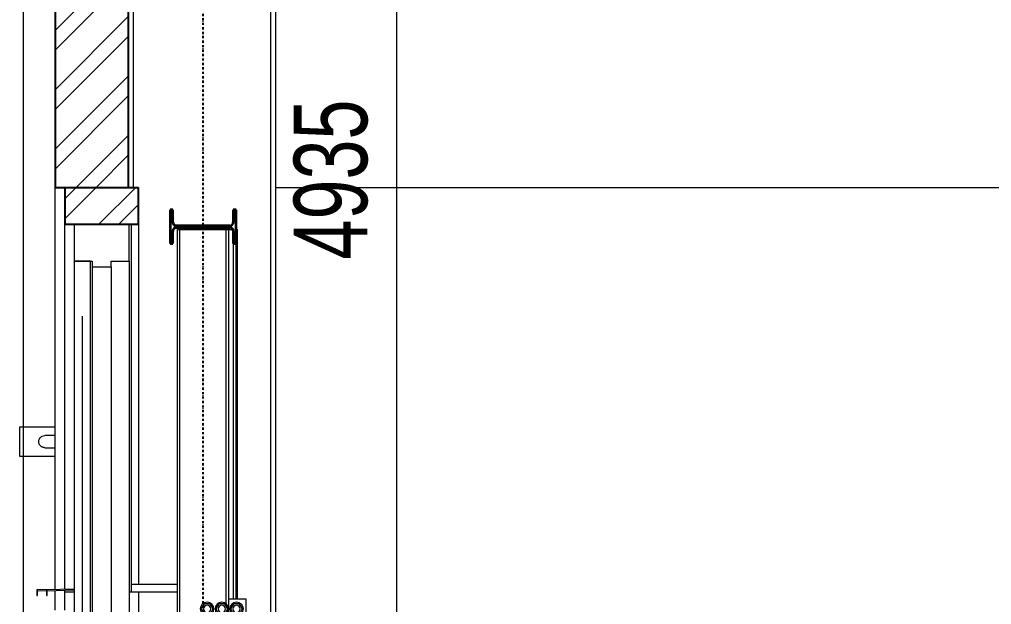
# Model space of a CAD drawing. Header units: millimetres. Extents: x 180139 to 245212, y -4005 to 9345.
# Drawn here: x 180719 to 183363, y 566 to 2157 of the extents above; entities that cross this region are included whole.
import ezdxf

# ---------------------------------------------------------------- set-up
doc = ezdxf.new("R2010")
doc.units = ezdxf.units.MM
doc.linetypes.add('1_Čerchovaná 6_0mm', pattern=[12, 6, -3, 0, -3])
for name, color, linetype, lineweight in [('A-ANNO-DIMS', 7, 'Continuous', 9), ('A-ANNO-DIMS-100', 7, 'Continuous', 9), ('A-DOOR', 7, 'Continuous', 9), ('A-DOOR-2', 7, 'Continuous', 18), ('A-DOOR-FRAM', 7, 'Continuous', 9), ('A-DOOR-FRAM-1', 7, 'Continuous', 18), ('A-DOOR-GLAZ', 7, 'Continuous', 18), ('A-GENM', 7, 'Continuous', 9), ('A-GLAZ', 7, 'Continuous', 9), ('A-WALL', 7, 'Continuous', 9), ('A-WALL-1', 7, 'Continuous', 25), ('S-BEAM', 7, 'Continuous', 9), ('S-BEAM-1', 7, 'Continuous', 35), ('S-COLS', 7, 'Continuous', 9), ('S-FSTN', 7, 'Continuous', 9)]:
    doc.layers.add(name, color=color, linetype=linetype, lineweight=lineweight)
for name, color, linetype, lineweight, true_color in [('A-DOOR-1', 1, 'Continuous', 50, 0xff0000), ('A-GENM-1', 7, 'Continuous', 9, 0x646464), ('A-WALL-PATT-2', 9, 'Continuous', 9, 0x808080), ('S-GRID-1', 9, '1_Čerchovaná 6_0mm', 25, 0x808080)]:
    doc.layers.add(name, color=color, linetype=linetype, lineweight=lineweight, true_color=true_color)
doc.styles.add('Arial', font='arial.ttf', dxfattribs={"width": 0.7, "height": 200})
doc.dimstyles.new('Vnitřní_-_průhledné_1', dxfattribs={"dimscale": 304.8, "dimtxt": 204.05188, "dimasz": 0.426509, "dimexe": 0.328084, "dimexo": 0.0625, "dimgap": 0.065617, "dimtad": 1, "dimdec": 0, "dimrnd": 5, "dimzin": 0, "dimdsep": 46, "dimtxsty": 'Arial', "dimblk1": 'OBLIQUE', "dimblk2": 'OBLIQUE', "dimsah": 1, "dimcen": 0.09, "dimdle": 0.328084, "dimazin": 0, "dimtfac": 1, "dimtdec": 4, "dimtix": 1, "dimtmove": 0, "dimatfit": 3, "dimfxl": 0.328084, "dimfxlon": 1, "dimtvp": 1, "dimtolj": 1, "dimtzin": 0, "dimarcsym": 2})
pattern_1 = [(45, (193345.21, 3664.97), (-80.8223, 80.8223), []), (45, (193399.1, 3664.97), (-80.8223, 80.8223), [])]

# ---------------------------------------------------------------- blocks, each defined once
blk = doc.blocks.new('Sloup IPE - 388008-A')
at = {"layer": 'S-COLS'}
for p, q in [((181029.2, 1700), (181029.2, 4864.5)), ((181402.2, -738), (181402.2, 4579.2)), ((181415.7, -738), (181415.7, 4160))]:
    blk.add_line(p, q, dxfattribs=at)
blk = doc.blocks.new('Sloup IPE - 400226-A')
at = {"layer": 'S-COLS'}
for p, q in [((181148.2, 1585.8), (181155.1, 1585.8)), ((181148.2, -738), (181148.2, 1585.8)), ((181155.1, 1585.8), (181162.1, 1585.8)), ((181155.1, -738), (181155.1, 1585.8)), ((181162.1, 1585.8), (181274.3, 1585.8)), ((181274.3, 1585.8), (181281.3, 1585.8)), ((181281.3, 1585.8), (181288.2, 1585.8)), ((181281.3, 566.8), (181281.3, 1585.8)), ((181288.2, -738), (181288.2, 1585.8)), ((181281.3, 466.8), (181281.3, 539.7)), ((181281.3, -738), (181281.3, 439.7)), ((181155.1, -738), (181148.2, -738)), ((181162.1, -738), (181155.1, -738)), ((181274.3, -738), (181162.1, -738)), ((181281.3, -738), (181274.3, -738)), ((181288.2, -738), (181281.3, -738))]:
    blk.add_line(p, q, dxfattribs=at)
blk = doc.blocks.new('OKNO_1k - Okno Hala 1000x1000-586513-A')
at = {"layer": 'A-GENM'}
for p, q in [((181148.2, 620), (181022.2, 620)), ((181022.2, 620), (181022.2, 600)), ((181022.2, 600), (181148.2, 600))]:
    blk.add_line(p, q, dxfattribs=at)
at = {"layer": 'A-GLAZ'}
for p, q in [((181022.2, 1600), (181022.2, 600)), ((180867.2, 607.6), (180792.2, 605.2)), ((180792.2, 605.2), (180792.2, 589.8)), ((180792.2, 589.8), (180794.2, 589.8)), ((180794.2, 603.2), (180867.2, 605.6)), ((180794.2, 589.8), (180794.2, 603.2)), ((181017.2, 600), (181022.2, 600))]:
    blk.add_line(p, q, dxfattribs=at)
blk = doc.blocks.new('OKNO_1k - Okno Hala 1000x1000-V3-A')
at = {"layer": 'A-GLAZ'}
for p, q in [((180815.7, 606.8), (180765.7, 605.2)), ((180765.7, 605.2), (180765.7, 589.8)), ((180765.7, 589.8), (180767.7, 589.8)), ((180767.7, 603.2), (180792.2, 604)), ((180767.7, 589.8), (180767.7, 603.2))]:
    blk.add_line(p, q, dxfattribs=at)
blk = doc.blocks.new('Construction_Roof-Accessories_Lindab_Round- - Lindab Round Downpipe System 150_100 High Build Polyester 001 Antique White-815879-A')
at = {"layer": 'A-GENM-1'}
for p, q in [((180728.9, 4959.4), (180728.9, -704.8)), ((180718.8, 1048.5), (180718.8, 969)), ((180727.5, 1048.5), (180718.8, 1048.5)), ((180729.8, 1048.5), (180727.5, 1048.5)), ((180815, 1048.5), (180729.7, 1048.5)), ((180729.8, 1048.5), (180729.9, 1048.5)), ((180729.8, 969), (180729.8, 1048.5)), ((180729.9, 969), (180729.9, 1048.5)), ((180816, 1025.3), (180787.6, 1025.3)), ((180787.6, 992.3), (180816, 992.3)), ((180718.8, 969), (180727.5, 969)), ((180727.5, 969), (180729.8, 969)), ((180729.7, 969), (180815, 969)), ((180729.9, 969), (180729.8, 969))]:
    blk.add_line(p, q, dxfattribs=at)
blk.add_open_spline([(180787.6, 992.3), (180786.6, 992.3), (180784.7, 992.5), (180782, 993.2), (180779.4, 994.4), (180777, 996), (180774.9, 998.1), (180773.3, 1000.5), (180772.1, 1003.1), (180771.2, 1006.1), (180771, 1009.5), (180771.5, 1013), (180772.7, 1015.9), (180773.9, 1017.9), (180775, 1019.4), (180776.2, 1020.7), (180778, 1022.3), (180781.7, 1024.5), (180785.2, 1025.2), (180787.6, 1025.3)], degree=3, knots=[0, 0, 0, 0, 0.055556, 0.111111, 0.166667, 0.222222, 0.277778, 0.333333, 0.388889, 0.444444, 0.513889, 0.583333, 0.652778, 0.6875, 0.722222, 0.756944, 0.791667, 0.861111, 1, 1, 1, 1], dxfattribs=at)
blk = doc.blocks.new('Dvojitý úhelník _ šikmo - 500804-A')
at = {"layer": 'S-FSTN'}
for p, q in [((181220.9, 567.8), (181212.7, 553.5)), ((181237.4, 567.8), (181220.9, 567.8)), ((181245.7, 553.5), (181237.4, 567.8)), ((181260.9, 567.8), (181252.7, 553.5)), ((181277.4, 567.8), (181260.9, 567.8)), ((181285.7, 553.5), (181277.4, 567.8)), ((181289.2, 581.1), (181334.2, 581.1)), ((181300.9, 567.8), (181292.7, 553.5)), ((181317.4, 567.8), (181300.9, 567.8)), ((181325.7, 553.5), (181317.4, 567.8)), ((181334.2, 581.1), (181334.2, 506.1)), ((181212.7, 553.5), (181220.9, 539.2)), ((181220.9, 539.2), (181237.4, 539.2)), ((181237.4, 539.2), (181245.7, 553.5)), ((181252.7, 553.5), (181260.9, 539.2)), ((181260.9, 539.2), (181277.4, 539.2)), ((181277.4, 539.2), (181285.7, 553.5)), ((181292.7, 553.5), (181300.9, 539.2)), ((181300.9, 539.2), (181317.4, 539.2)), ((181317.4, 539.2), (181325.7, 553.5)), ((181289.2, 506.1), (181334.2, 506.1)), ((181319.2, 500.8), (181319.2, 506.1)), ((181289.2, 500.8), (181334.2, 500.8)), ((181334.2, 500.8), (181334.2, 425.8)), ((181220.9, 467.8), (181212.7, 453.5)), ((181212.7, 453.5), (181220.9, 439.2)), ((181237.4, 467.8), (181220.9, 467.8)), ((181245.7, 453.5), (181237.4, 467.8)), ((181237.4, 439.2), (181245.7, 453.5)), ((181260.9, 467.8), (181252.7, 453.5)), ((181252.7, 453.5), (181260.9, 439.2)), ((181277.4, 467.8), (181260.9, 467.8)), ((181285.7, 453.5), (181277.4, 467.8)), ((181277.4, 439.2), (181285.7, 453.5)), ((181300.9, 467.8), (181292.7, 453.5)), ((181292.7, 453.5), (181300.9, 439.2)), ((181317.4, 467.8), (181300.9, 467.8)), ((181325.7, 453.5), (181317.4, 467.8)), ((181317.4, 439.2), (181325.7, 453.5)), ((181220.9, 439.2), (181237.4, 439.2)), ((181260.9, 439.2), (181277.4, 439.2)), ((181289.2, 425.8), (181334.2, 425.8)), ((181300.9, 439.2), (181317.4, 439.2))]:
    blk.add_line(p, q, dxfattribs=at)
for centre, radius, start, end in [((181229.2, 553.5), 18.5, 90, 270), ((181229.2, 553.5), 10, 90, 270), ((181229.2, 553.5), 18.5, 270, 90), ((181229.2, 553.5), 10, 270, 90), ((181269.2, 553.5), 18.5, 90, 270), ((181269.2, 553.5), 10, 90, 270), ((181269.2, 553.5), 18.5, 270, 90), ((181269.2, 553.5), 10, 270, 90), ((181309.2, 553.5), 18.5, 90, 270), ((181309.2, 553.5), 10, 90, 270), ((181309.2, 553.5), 18.5, 270, 90), ((181309.2, 553.5), 10, 270, 90), ((181229.2, 453.5), 18.5, 90, 270), ((181229.2, 453.5), 10, 90, 270), ((181229.2, 453.5), 18.5, 270, 90), ((181229.2, 453.5), 10, 270, 90), ((181269.2, 453.5), 18.5, 90, 270), ((181269.2, 453.5), 10, 90, 270), ((181269.2, 453.5), 18.5, 270, 90), ((181269.2, 453.5), 10, 270, 90), ((181309.2, 453.5), 18.5, 90, 270), ((181309.2, 453.5), 10, 90, 270), ((181309.2, 453.5), 18.5, 270, 90), ((181309.2, 453.5), 10, 270, 90)]:
    blk.add_arc(centre, radius, start, end, dxfattribs=at)
blk = doc.blocks.new('IPE - 501181-A')
at = {"layer": 'S-BEAM'}
h = blk.add_hatch(dxfattribs=at)
h.set_pattern_fill('FP_1', color=256, style=0, pattern_type=2)
h.set_pattern_definition([(45, (193345.2, 3664.97), (-251.447, 251.447), []), (45, (193345.2, 4045.97), (-251.447, 251.447), [])])
h.paths.add_polyline_path([(181128.4, 1548), (181136.4, 1548), (181136.4, 1581.8), (181139.1, 1588.2), (181145.4, 1590.8), (181291.4, 1590.8), (181297.8, 1588.2), (181300.4, 1581.8), (181301.2, 1548), (181308.4, 1548), (181308.4, 1639), (181300.4, 1639), (181300.4, 1605.1), (181297.8, 1598.8), (181289.2, 1596.1), (181145.4, 1596.1), (181139.1, 1598.8), (181136.4, 1605.1), (181136.4, 1639), (181128.4, 1639), (181128.4, 1570.3)])
at = {"layer": 'S-BEAM-1'}
for p, q in [((181136.4, 1639), (181128.4, 1639)), ((181128.4, 1639), (181128.4, 1548)), ((181136.4, 1605.1), (181136.4, 1639)), ((181308.4, 1639), (181300.4, 1639)), ((181300.4, 1639), (181300.4, 1605.1)), ((181308.4, 1548), (181308.4, 1639)), ((181291.4, 1596.1), (181145.4, 1596.1)), ((181145.4, 1590.8), (181291.4, 1590.8)), ((181136.4, 1548), (181136.4, 1581.8)), ((181300.4, 1581.8), (181300.4, 1548)), ((181128.4, 1548), (181136.4, 1548)), ((181300.4, 1548), (181308.4, 1548))]:
    blk.add_line(p, q, dxfattribs=at)
for centre, start, end in [((181145.4, 1605.1), 180, 270), ((181145.4, 1581.8), 90, 180), ((181291.4, 1605.1), 270, 360), ((181291.4, 1581.8), 0, 90)]:
    blk.add_arc(centre, 9, start, end, dxfattribs=at)
blk = doc.blocks.new('Sloup IPE - 502301-A')
at = {"layer": 'S-COLS'}
for p, q in [((181289.2, 1585.8), (181294.3, 1585.8)), ((181294.3, 1585.8), (181298.9, 1585.8)), ((181301.3, 581.1), (181301.3, 1548)), ((181308.2, 581.1), (181308.2, 1548))]:
    blk.add_line(p, q, dxfattribs=at)
blk = doc.blocks.new('Sloup IPE - 502302-A')
at = {"layer": 'S-COLS'}
for p in [(181308.4, 1585.8), (181312.2, 581.1)]:
    blk.add_line(p, (181312.2, 1585.8), dxfattribs=at)
blk = doc.blocks.new('Vnější jednoduché dvoukřídlé dveře - 1050 x 2100mm-V13-A')
at = {"layer": 'A-DOOR'}
for p, q in [((180943.9, 325.4), (180912.2, 325.4)), ((180912.2, 325.4), (180912.2, 274.6)), ((180943.9, 274.6), (180943.9, 325.4)), ((180912.2, 274.6), (180943.9, 274.6))]:
    blk.add_line(p, q, dxfattribs=at)
at = {"layer": 'A-DOOR-1'}
for p, q in [((180867.2, -685), (180841.8, -700)), ((180912.2, -685), (180867.2, -685)), ((180937.6, -700), (180912.2, -685)), ((180841.8, -700), (180937.6, -700))]:
    blk.add_line(p, q, dxfattribs=at)
at = {"layer": 'A-DOOR-2'}
for p, q in [((180912.2, 1500), (180867.2, 1500)), ((180867.2, 1500), (180867.2, -685)), ((180912.2, -685), (180912.2, 1500)), ((180867.2, -685), (180912.2, -685))]:
    blk.add_line(p, q, dxfattribs=at)
at = {"layer": 'A-DOOR-FRAM'}
for p, q in [((180916.9, 1484.1), (180916.9, 325.4)), ((180968, 1484.1), (180968, -700)), ((181017.2, 1500), (181017.2, -700)), ((180916.9, 274.6), (180916.9, -687.8)), ((180968, -700), (180965.7, -700)), ((181017.2, -700), (180968, -700))]:
    blk.add_line(p, q, dxfattribs=at)
at = {"layer": 'A-DOOR-FRAM-1'}
for p, q in [((180867.2, 1600), (180867.2, 1500)), ((181017.2, 1600), (180867.2, 1600)), ((181017.2, 1500), (181017.2, 1600)), ((180867.2, 1500), (180916.9, 1500)), ((180916.9, 1500), (180916.9, 1484.1)), ((180916.9, 1484.1), (180968, 1484.1)), ((180968, 1484.1), (180968, 1500)), ((180968, 1500), (181017.2, 1500))]:
    blk.add_line(p, q, dxfattribs=at)
at = {"layer": 'A-DOOR-GLAZ'}
for p, q in [((180889.7, 1350), (180889.7, 400)), ((180889.7, 200), (180889.7, -450))]:
    blk.add_line(p, q, dxfattribs=at)
blk = doc.blocks.new('DIMBLOCK6-A')
at = {"layer": 'A-ANNO-DIMS-100'}
for p, q in [((181744.4, 4285.1), (181744.4, -850)), ((181744.4, 4185.1), (181644.4, 4185.1)), ((181744.4, 4185.1), (181844.4, 4185.1)), ((181744.4, -750), (181644.4, -750)), ((181744.4, -750), (181844.4, -750))]:
    blk.add_line(p, q, dxfattribs=at)
at = {"layer": 'A-ANNO-DIMS-100', "lineweight": 18}
for p, q in [((181744.4, 4185.1), (181679.4, 4250.1)), ((181744.4, 4185.1), (181809.4, 4120.1)), ((181744.4, -750), (181679.4, -685)), ((181744.4, -750), (181809.4, -815))]:
    blk.add_line(p, q, dxfattribs=at)
at = {"layer": 'A-ANNO-DIMS-100', "color": 0, "insert": (181464.7, 1504.1), "char_height": 200, "width": 512.327, "attachment_point": 1, "rotation": 90, "line_spacing_factor": 0.941778, "style": 'Arial'}
blk.add_mtext('4935', dxfattribs=at)
blk = doc.blocks.new('_Oblique')
at = {"color": 0, "linetype": 'ByBlock', "lineweight": -2}
blk.add_line((-0.5, -0.5), (0.5, 0.5), dxfattribs=at)

msp = doc.modelspace()

# ---------------------------------------------------------------- hatches: boundary and pattern name
at = {"layer": 'A-WALL-PATT-2'}
h = msp.add_hatch(dxfattribs=at)
h.set_pattern_fill('FP_6', color=256, angle=45, style=0, pattern_type=2)
h.set_pattern_definition(pattern_1)
h.paths.add_polyline_path([(180815.7, 1700), (181015.7, 1700), (181015.7, 5071.5), (180815.7, 5053.1), (180815.7, 3792.6), (180819.2, 3792.6), (180819.2, 3785.6), (180815.7, 3785.6), (180815.7, 2792.6), (180819.2, 2792.6), (180819.2, 2785.6), (180815.7, 2785.6), (180815.7, 1715.1)])
h = msp.add_hatch(dxfattribs=at)
h.set_pattern_fill('FP_6', color=256, angle=45, style=0, pattern_type=2)
h.set_pattern_definition(pattern_1)
h.paths.add_polyline_path([(181002, 1600), (181042.2, 1600), (181042.2, 1700), (180842.2, 1700), (180842.2, 1600), (180906.3, 1600)])

# ---------------------------------------------------------------- linework, layer by layer
at = {"layer": 'A-WALL'}
for p, q in [((180815.7, 605.9), (180815.7, 1700)), ((181415.7, 1700), (183835.7, 1700)), ((180842.2, 606.8), (180842.2, 1600)), ((181042.2, 1600), (181042.2, 620)), ((180815.7, 550), (180815.7, 603.9)), ((180842.2, 600), (180842.2, 604.8)), ((180842.2, 600), (180867.2, 600)), ((180842.2, 550), (180842.2, 600)), ((181017.2, 600), (181042.2, 600)), ((181042.2, 600), (181042.2, -450))]:
    msp.add_line(p, q, dxfattribs=at)
at = {"layer": 'A-WALL-1'}
for p, q in [((181015.7, 1700), (181015.7, 5071.5)), ((180815.7, 2785.6), (180815.7, 1700)), ((180815.7, 1700), (181042.2, 1700)), ((180842.2, 1700), (180842.2, 1600)), ((181042.2, 1600), (181042.2, 1700)), ((180842.2, 1600), (181042.2, 1600))]:
    msp.add_line(p, q, dxfattribs=at)
at = {"layer": 'S-GRID-1'}
msp.add_line((181218.2, -4004.8), (181218.2, 8144.9), dxfattribs=at)

# ---------------------------------------------------------------- block references
at = {"layer": 'A-DOOR-GLAZ'}
msp.add_blockref('Vnější jednoduché dvoukřídlé dveře - 1050 x 2100mm-V13-A', (0, 0), dxfattribs=at)
at = {"layer": 'A-GENM-1'}
msp.add_blockref('Construction_Roof-Accessories_Lindab_Round- - Lindab Round Downpipe System 150_100 High Build Polyester 001 Antique White-815879-A', (0, 0), dxfattribs=at)
at = {"layer": 'A-GLAZ'}
for name in ['OKNO_1k - Okno Hala 1000x1000-586513-A', 'OKNO_1k - Okno Hala 1000x1000-V3-A']:
    msp.add_blockref(name, (0, 0), dxfattribs=at)
at = {"layer": 'S-BEAM'}
msp.add_blockref('IPE - 501181-A', (0, 0), dxfattribs=at)
at = {"layer": 'S-COLS'}
for name in ['Sloup IPE - 388008-A', 'Sloup IPE - 400226-A', 'Sloup IPE - 502301-A', 'Sloup IPE - 502302-A']:
    msp.add_blockref(name, (0, 0), dxfattribs=at)
at = {"layer": 'S-FSTN'}
msp.add_blockref('Dvojitý úhelník _ šikmo - 500804-A', (0, 0), dxfattribs=at)

# ---------------------------------------------------------------- dimensions: what is measured, and where the dimension line sits
at = {"layer": 'A-ANNO-DIMS'}
dim = msp.add_linear_dim(base=(181744.4, -750), p1=(181644.4, 4185.1), p2=(181844.4, -750), angle=90, dimstyle='Vnitřní_-_průhledné_1', override={"dimpost": '<>', "dimfxl": 4939.15529}, dxfattribs=at)
dim.commit()
dim.dimension.update_dxf_attribs({"geometry": 'DIMBLOCK6-A', "text_midpoint": (181622.2, 1717.6)})

doc.saveas('drawing.dxf')
